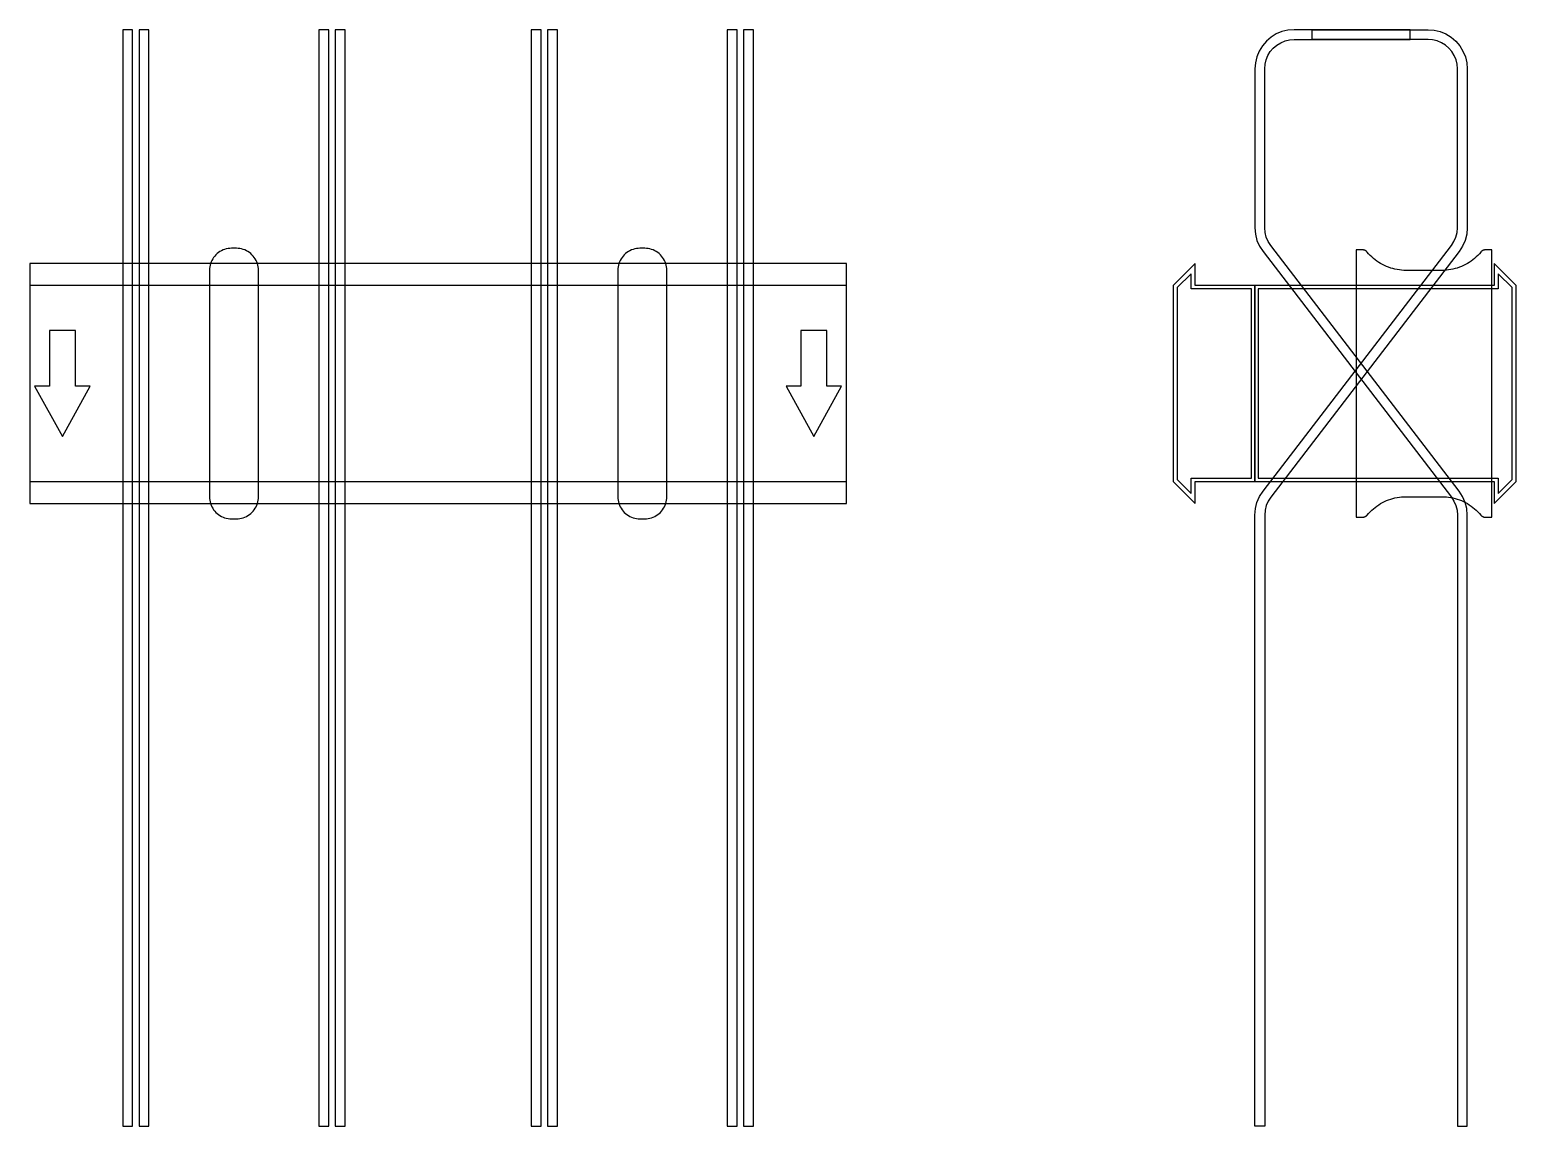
# Model space of a CAD drawing. Extents: x 0 to 910, y -455 to 217.
import ezdxf

# ---------------------------------------------------------------- set-up
doc = ezdxf.new("R2010")
doc.units = 0
doc.layers.add('Halfen', color=7, linetype='CONTINUOUS')

msp = doc.modelspace()

# ---------------------------------------------------------------- linework, layer by layer
at = {"layer": 'Halfen', "color": 7}
for points in [[(63, -454.728), (63, 216.629), (57, 216.629), (57, -454.728)], [(73, -454.728), (73, 216.629), (67, 216.629), (67, -454.728)], [(183, -454.728), (183, 216.629), (177, 216.629), (177, -454.728)], [(193, -454.728), (193, 216.629), (187, 216.629), (187, -454.728)], [(313, -454.728), (313, 216.629), (307, 216.629), (307, -454.728)], [(323, -454.728), (323, 216.629), (317, 216.629), (317, -454.728)], [(433, -454.728), (433, 216.629), (427, 216.629), (427, -454.728)], [(443, -454.728), (443, 216.629), (437, 216.629), (437, -454.728)], [(880, -454.728), (880, -80.478), (879.679, -76.568), (878.726, -72.763), (877.166, -69.164), (875.04, -65.868), (759.72, 84.421), (758.125, 86.894), (756.955, 89.593), (756.24, 92.447), (756, 95.379), (756, 192.629), (756.222, 195.445), (756.881, 198.191), (757.962, 200.801), (759.438, 203.209), (761.272, 205.357), (763.42, 207.191), (765.828, 208.667), (768.438, 209.748), (771.184, 210.407), (774, 210.629), (845, 210.629), (845, 216.629), (774, 216.629), (770.246, 216.333), (766.584, 215.454), (763.104, 214.013), (759.893, 212.045), (757.029, 209.599), (754.584, 206.736), (752.616, 203.525), (751.175, 200.045), (750.295, 196.383), (750, 192.629), (750, 95.379), (750.321, 91.47), (751.274, 87.665), (752.834, 84.066), (754.96, 80.769), (870.28, -69.52), (871.875, -71.993), (873.045, -74.692), (873.76, -77.546), (874, -80.478), (874, -454.728)], [(750, -454.728), (750, -80.478), (750.321, -76.568), (751.274, -72.763), (752.834, -69.164), (754.96, -65.868), (870.28, 84.421), (871.875, 86.894), (873.045, 89.593), (873.76, 92.447), (874, 95.379), (874, 192.629), (873.778, 195.445), (873.119, 198.191), (872.038, 200.801), (870.562, 203.209), (868.728, 205.357), (866.58, 207.191), (864.172, 208.667), (861.562, 209.748), (858.816, 210.407), (856, 210.629), (785, 210.629), (785, 216.629), (856, 216.629), (859.754, 216.333), (863.416, 215.454), (866.896, 214.013), (870.107, 212.045), (872.971, 209.599), (875.416, 206.736), (877.384, 203.525), (878.825, 200.045), (879.705, 196.383), (880, 192.629), (880, 95.379), (879.679, 91.47), (878.726, 87.665), (877.166, 84.066), (875.04, 80.769), (759.72, -69.52), (758.125, -71.993), (756.955, -74.692), (756.24, -77.546), (756, -80.478), (756, -454.728)], [(140, -69.3), (140, -56.8), (140, 69.3), (139.958, 70.359), (139.834, 71.412), (139.627, 72.452), (139.339, 73.472), (138.972, 74.466), (138.529, 75.429), (138.011, 76.354), (137.422, 77.235), (136.765, 78.068), (136.046, 78.846), (135.268, 79.565), (134.435, 80.222), (133.554, 80.811), (132.629, 81.329), (131.666, 81.772), (130.672, 82.139), (129.652, 82.427), (128.612, 82.634), (127.559, 82.758), (126.5, 82.8), (123.5, 82.8), (122.441, 82.758), (121.388, 82.634), (120.348, 82.427), (119.328, 82.139), (118.334, 81.772), (117.371, 81.329), (116.446, 80.811), (115.565, 80.222), (114.732, 79.565), (113.954, 78.846), (113.235, 78.068), (112.578, 77.235), (111.989, 76.354), (111.471, 75.429), (111.028, 74.466), (110.661, 73.472), (110.373, 72.452), (110.166, 71.412), (110.042, 70.359), (110, 69.3), (110, -56.8), (110, -69.3), (110.042, -70.359), (110.166, -71.412), (110.373, -72.452), (110.661, -73.472), (111.028, -74.466), (111.471, -75.429), (111.989, -76.354), (112.578, -77.235), (113.235, -78.068), (113.954, -78.846), (114.732, -79.565), (115.565, -80.222), (116.446, -80.811), (117.371, -81.329), (118.334, -81.772), (119.328, -82.139), (120.348, -82.427), (121.388, -82.634), (122.441, -82.758), (123.5, -82.8), (126.5, -82.8), (127.559, -82.758), (128.612, -82.634), (129.652, -82.427), (130.672, -82.139), (131.666, -81.772), (132.629, -81.329), (133.554, -80.811), (134.435, -80.222), (135.268, -79.565), (136.046, -78.846), (136.765, -78.068), (137.422, -77.235), (138.011, -76.354), (138.529, -75.429), (138.972, -74.466), (139.339, -73.472), (139.627, -72.452), (139.834, -71.412), (139.958, -70.359), (140, -69.3)], [(390, -69.3), (390, -56.8), (390, 69.3), (389.958, 70.359), (389.834, 71.412), (389.627, 72.452), (389.339, 73.472), (388.972, 74.466), (388.529, 75.429), (388.011, 76.354), (387.422, 77.235), (386.765, 78.068), (386.046, 78.846), (385.268, 79.565), (384.435, 80.222), (383.554, 80.811), (382.629, 81.329), (381.666, 81.772), (380.672, 82.139), (379.652, 82.427), (378.612, 82.634), (377.559, 82.758), (376.5, 82.8), (373.5, 82.8), (372.441, 82.758), (371.388, 82.634), (370.348, 82.427), (369.328, 82.139), (368.334, 81.772), (367.371, 81.329), (366.446, 80.811), (365.565, 80.222), (364.732, 79.565), (363.954, 78.846), (363.235, 78.068), (362.578, 77.235), (361.989, 76.354), (361.471, 75.429), (361.028, 74.466), (360.661, 73.472), (360.373, 72.452), (360.166, 71.412), (360.042, 70.359), (360, 69.3), (360, -56.8), (360, -69.3), (360.042, -70.359), (360.166, -71.412), (360.373, -72.452), (360.661, -73.472), (361.028, -74.466), (361.471, -75.429), (361.989, -76.354), (362.578, -77.235), (363.235, -78.068), (363.954, -78.846), (364.732, -79.565), (365.565, -80.222), (366.446, -80.811), (367.371, -81.329), (368.334, -81.772), (369.328, -82.139), (370.348, -82.427), (371.388, -82.634), (372.441, -82.758), (373.5, -82.8), (376.5, -82.8), (377.559, -82.758), (378.612, -82.634), (379.652, -82.427), (380.672, -82.139), (381.666, -81.772), (382.629, -81.329), (383.554, -80.811), (384.435, -80.222), (385.268, -79.565), (386.046, -78.846), (386.765, -78.068), (387.422, -77.235), (388.011, -76.354), (388.529, -75.429), (388.972, -74.466), (389.339, -73.472), (389.627, -72.452), (389.834, -71.412), (389.958, -70.359), (390, -69.3)], [(0, -73.5), (500, -73.5), (500, 73.5), (0, 73.5)], [(750, -60), (750, 60), (713.5, 60), (713.5, 73.5), (700, 60), (700, -60), (713.5, -73.5), (713.5, -60)], [(910, -60), (910, 60), (896.5, 73.5), (896.5, 60), (750, 60), (750, -60), (896.5, -60), (896.5, -73.5)], [(895, -81.8), (895, 81.8), (891, 81.8), (890.846, 81.797), (890.691, 81.786), (890.538, 81.769), (890.385, 81.746), (890.234, 81.715), (890.084, 81.678), (889.936, 81.634), (889.789, 81.584), (889.646, 81.527), (889.505, 81.464), (889.366, 81.395), (889.231, 81.32), (889.1, 81.239), (888.972, 81.153), (888.848, 81.06), (888.728, 80.963), (888.613, 80.86), (888.502, 80.752), (888.397, 80.639), (888.296, 80.522), (887.41, 79.491), (886.479, 78.5), (885.505, 77.551), (884.491, 76.646), (883.437, 75.787), (882.347, 74.975), (881.222, 74.211), (880.064, 73.499), (878.876, 72.838), (877.66, 72.23), (876.418, 71.676), (875.153, 71.178), (873.867, 70.736), (872.563, 70.351), (871.243, 70.024), (869.911, 69.756), (868.567, 69.547), (867.216, 69.397), (865.859, 69.307), (864.5, 69.277), (842.5, 69.277), (841.141, 69.307), (839.784, 69.397), (838.433, 69.547), (837.089, 69.756), (835.757, 70.024), (834.437, 70.351), (833.133, 70.736), (831.847, 71.178), (830.582, 71.676), (829.34, 72.23), (828.124, 72.838), (826.936, 73.499), (825.778, 74.211), (824.653, 74.975), (823.563, 75.787), (822.509, 76.646), (821.495, 77.551), (820.521, 78.5), (819.59, 79.491), (818.704, 80.522), (818.603, 80.639), (818.498, 80.752), (818.387, 80.86), (818.272, 80.963), (818.152, 81.06), (818.028, 81.153), (817.9, 81.239), (817.769, 81.32), (817.634, 81.395), (817.495, 81.464), (817.354, 81.527), (817.211, 81.584), (817.064, 81.634), (816.916, 81.678), (816.766, 81.715), (816.615, 81.746), (816.462, 81.769), (816.309, 81.786), (816.154, 81.797), (816, 81.8), (812, 81.8), (812, -81.8), (816, -81.8), (816.154, -81.797), (816.309, -81.786), (816.462, -81.769), (816.615, -81.746), (816.766, -81.715), (816.916, -81.678), (817.064, -81.634), (817.211, -81.584), (817.354, -81.527), (817.495, -81.464), (817.634, -81.395), (817.769, -81.32), (817.9, -81.239), (818.028, -81.153), (818.152, -81.06), (818.272, -80.963), (818.387, -80.86), (818.498, -80.752), (818.603, -80.639), (818.704, -80.522), (819.59, -79.491), (820.521, -78.5), (821.495, -77.551), (822.509, -76.646), (823.563, -75.787), (824.653, -74.975), (825.778, -74.211), (826.936, -73.499), (828.124, -72.838), (829.34, -72.23), (830.582, -71.676), (831.847, -71.178), (833.133, -70.736), (834.437, -70.351), (835.757, -70.024), (837.089, -69.756), (838.433, -69.547), (839.784, -69.397), (841.141, -69.307), (842.5, -69.277), (864.5, -69.277), (865.859, -69.307), (867.216, -69.397), (868.567, -69.547), (869.911, -69.756), (871.243, -70.024), (872.563, -70.351), (873.867, -70.736), (875.153, -71.178), (876.418, -71.676), (877.66, -72.23), (878.876, -72.838), (880.064, -73.499), (881.222, -74.211), (882.347, -74.975), (883.437, -75.787), (884.491, -76.646), (885.505, -77.551), (886.479, -78.5), (887.41, -79.491), (888.296, -80.522), (888.397, -80.639), (888.502, -80.752), (888.613, -80.86), (888.728, -80.963), (888.848, -81.06), (888.972, -81.153), (889.1, -81.239), (889.231, -81.32), (889.366, -81.395), (889.505, -81.464), (889.646, -81.527), (889.789, -81.584), (889.936, -81.634), (890.084, -81.678), (890.234, -81.715), (890.385, -81.746), (890.538, -81.769), (890.691, -81.786), (890.846, -81.797), (891, -81.8)], [(748, -58), (748, 58), (711, 58), (711, 67.25), (702.5, 58.75), (702.5, -58.75), (711, -67.25), (711, -58)], [(907.5, -58.75), (907.5, 58.75), (899, 67.25), (899, 58), (752, 58), (752, -58), (899, -58), (899, -67.25)], [(0, -60), (500, -60), (500, 60), (0, 60)], [(20, -32.5), (37, -1.5), (28, -1.5), (28, 32.5), (12, 32.5), (12, -1.5), (3, -1.5)], [(480, -32.5), (497, -1.5), (488, -1.5), (488, 32.5), (472, 32.5), (472, -1.5), (463, -1.5)]]:
    msp.add_lwpolyline(points, close=True, dxfattribs=at)

doc.saveas('drawing.dxf')
